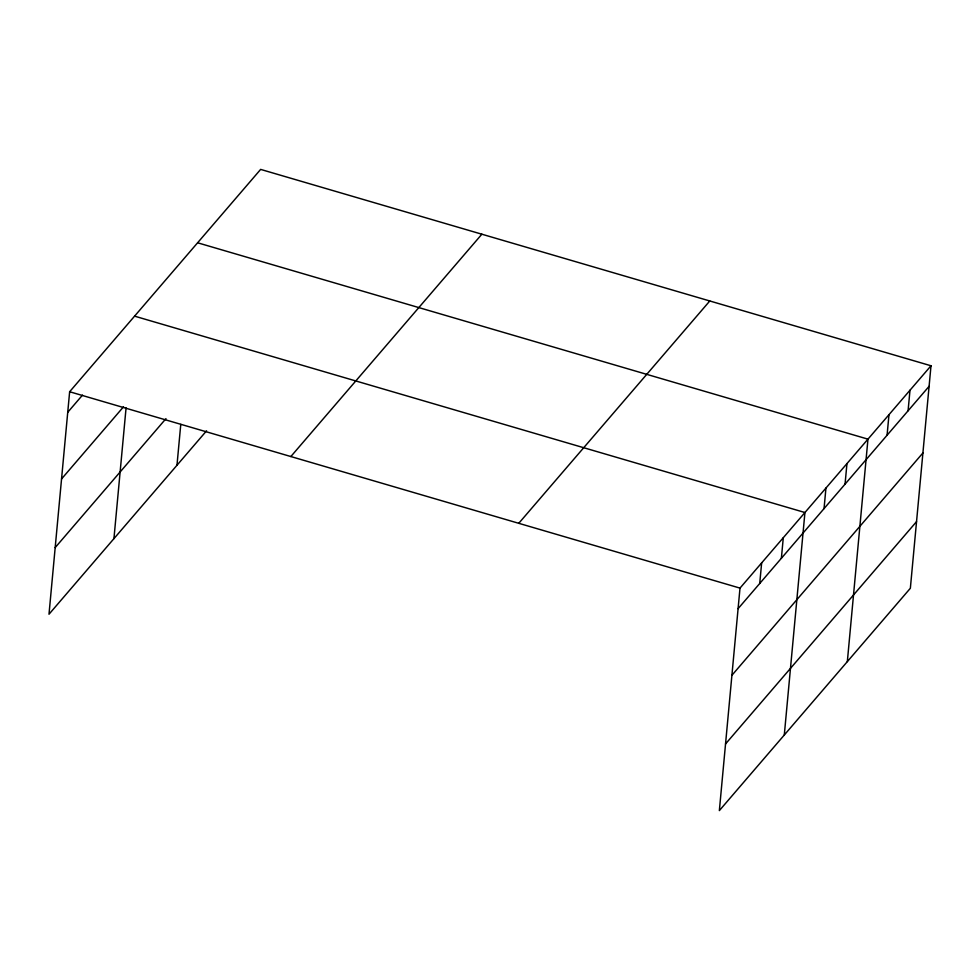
<?xml version="1.0" encoding="UTF-8"?>
<svg xmlns="http://www.w3.org/2000/svg" width="980" height="980" viewBox="0 0 980 980"><rect width="100%" height="100%" fill="white"/><g stroke="black" fill="none" stroke-linecap="round" stroke-linejoin="round"><path stroke-width="1.47" d="M931 365.773L739.998 588.11L719.357 810.595L910.359 588.257L931 365.773L260.643 169.405L69.641 391.743L49 614.227L206.584 430.796M113.937 538.633L126.077 407.815M176.976 465.255L180.773 424.365M759.733 583.468L761.644 562.912M781.379 558.269L783.289 537.714M784.294 735L804.935 512.516L134.579 316.148M824.045 508.608L825.944 488.065M845.054 484.157L846.953 463.601M847.333 661.623L867.962 439.15L197.617 242.783M887.072 435.243L888.983 414.687M908.08 410.779L909.991 390.224M67.73 412.298L82.492 395.112M61.556 478.938L123.541 406.774M55.186 547.587L165.963 418.632M290.852 456.545L481.866 234.208M518.775 523.308L709.789 300.97M738.087 608.666L929.089 386.328M731.901 675.306L922.915 452.956M725.531 743.955L916.545 521.617M69.641 391.743L739.998 588.11"/></g></svg>
